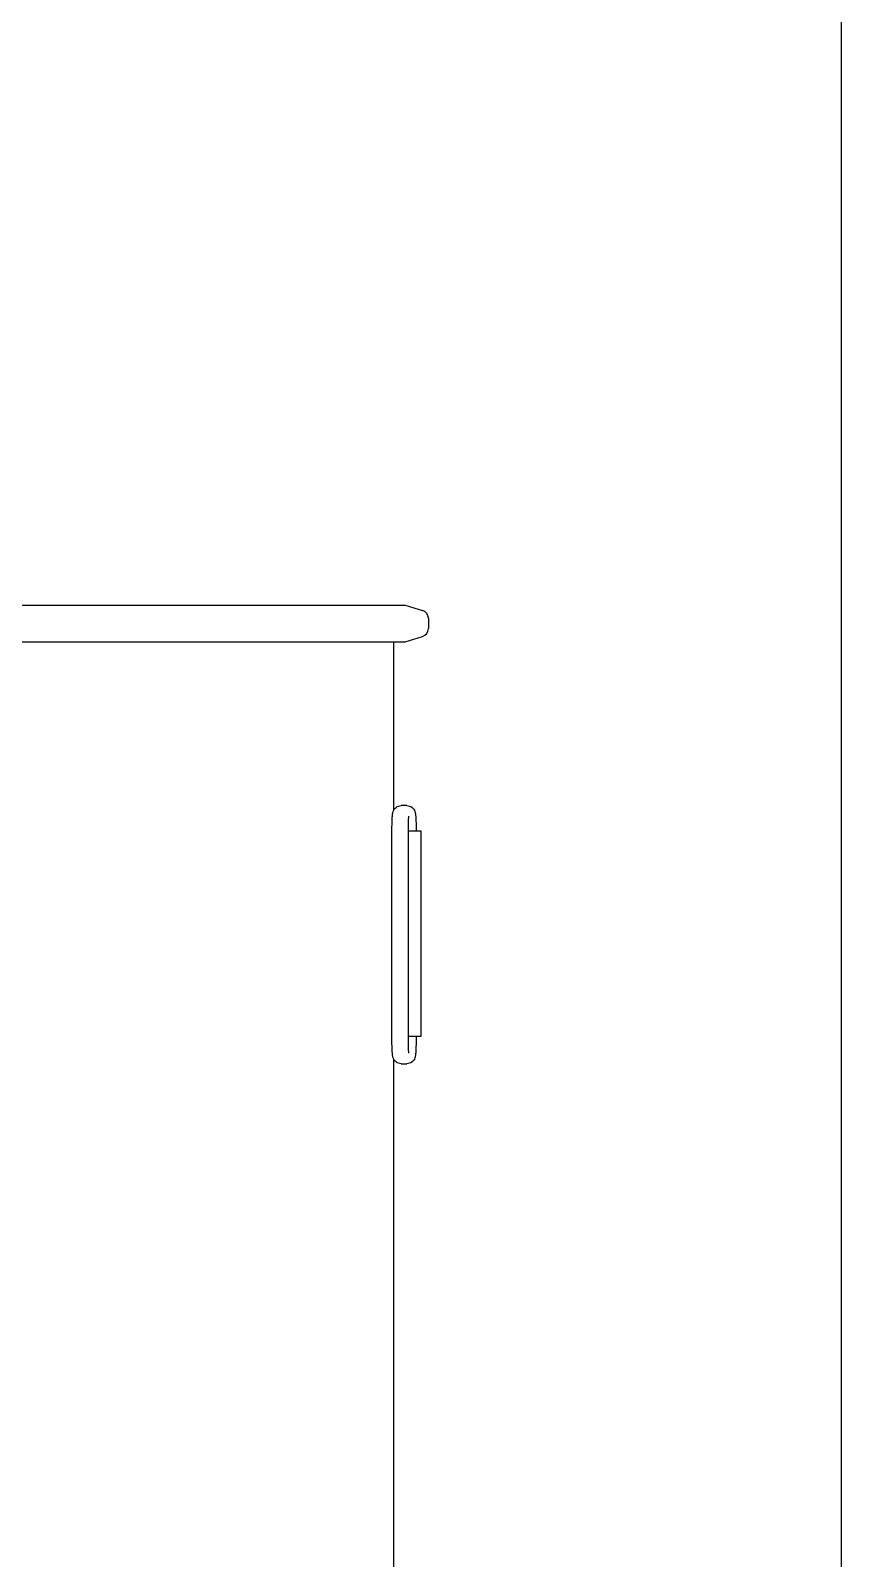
# Model space of a CAD drawing. Header units: millimetres. Extents: x 14017 to 18361, y 6223 to 10695.
# Drawn here: x 17966 to 18361, y 8561 to 9307 of the extents above; entities that cross this region are included whole.
import ezdxf

# ---------------------------------------------------------------- set-up
doc = ezdxf.new("R2010")
doc.units = ezdxf.units.MM
doc.header["$LTSCALE"] = 384.175
doc.layers.get('0').update_dxf_attribs({"linetype": 'CONTINUOUS'})

msp = doc.modelspace()

# ---------------------------------------------------------------- linework, layer by layer
for p, q in [((18361.37363, 6222.83341), (18361.37363, 10695.00949)), ((18142.73427, 8983.10811), (18142.73427, 8942.85206))]:
    msp.add_line(p, q)
at = {"linetype": 'Continuous'}
for p, q in [((17497.14953, 9026.30494), (18148.31901, 9026.30494)), ((18148.31901, 9026.30494), (18156.90376, 9023.68032)), ((18159.73427, 9019.8551), (18159.73427, 9014.81495)), ((18148.31901, 9008.36511), (18156.90376, 9010.98973)), ((17497.14953, 9008.36511), (18148.31901, 9008.36511)), ((18142.73427, 9008.36511), (18142.73427, 8983.10811)), ((18142.73427, 8942.85206), (18142.73427, 8926.04506)), ((18149.24419, 8928.43502), (18146.41788, 8928.43502)), ((18141.93681, 8814.43502), (18141.93681, 8916.43502)), ((18149.93681, 8814.43502), (18149.93681, 8916.43502)), ((18156.22526, 8915.93502), (18149.93681, 8915.93502)), ((18153.72526, 8916.43502), (18153.72526, 8915.93502)), ((18156.22526, 8815.93502), (18156.22526, 8915.93502)), ((18149.93681, 8815.93502), (18156.22526, 8815.93502)), ((18153.72526, 8815.93502), (18153.72526, 8814.43502)), ((18142.73427, 8804.82098), (18142.73427, 8326.04506)), ((18146.41788, 8802.43502), (18149.24419, 8802.43502))]:
    msp.add_line(p, q, dxfattribs=at)
for centre, start, end in [((18155.73427, 9019.8551), 0, 73), ((18155.73427, 9014.81495), 287, 0)]:
    msp.add_arc(centre, 4, start, end, dxfattribs=at)
for points, knots in [([(18142.08492, 8922.33198), (18142.11958, 8922.9082), (18142.2008, 8924.00318), (18142.50036, 8925.89938), (18143.80124, 8927.84465), (18145.54205, 8928.43502), (18146.41788, 8928.43502)], [0, 0, 0, 0, 0.207395088, 0.394904037, 0.685335144, 1, 1, 1, 1]), ([(18149.24419, 8928.43502), (18150.1203, 8928.43502), (18151.86145, 8927.84424), (18153.16178, 8925.89857), (18153.46133, 8924.00273), (18153.5425, 8922.90807), (18153.57714, 8922.33198)], [0, 0, 0, 0, 0.314771394, 0.60520433, 0.792650885, 1, 1, 1, 1]), ([(18141.93681, 8916.43502), (18141.93681, 8916.97311), (18141.9492, 8918.93939), (18141.99919, 8920.90623), (18142.08492, 8922.33198)], [0, 0, 0, 0, 0.273637309, 1, 1, 1, 1]), ([(18149.93681, 8916.43502), (18149.93681, 8916.93763), (18149.94827, 8918.74376), (18149.99225, 8920.55048), (18150.0705, 8921.85178)], [0, 0, 0, 0, 0.278260014, 1, 1, 1, 1]), ([(18150.0705, 8921.85178), (18150.08186, 8922.04069), (18150.10043, 8922.36021), (18150.15243, 8922.88303), (18150.15589, 8923.02843), (18150.2106, 8923.35564), (18150.20244, 8923.31552)], [0, 0, 0, 0, 0.386205276, 0.698291893, 0.916450765, 1, 1, 1, 1]), ([(18153.57714, 8922.33198), (18153.60287, 8921.90413), (18153.69665, 8919.93982), (18153.72526, 8917.97284), (18153.72526, 8916.43502)], [0, 0, 0, 0, 0.217968113, 1, 1, 1, 1]), ([(18142.08492, 8808.53807), (18142.0592, 8808.96591), (18141.96542, 8810.93023), (18141.93681, 8812.89721), (18141.93681, 8814.43502)], [0, 0, 0, 0, 0.217968113, 1, 1, 1, 1]), ([(18146.41788, 8802.43502), (18145.54176, 8802.43502), (18143.80062, 8803.02581), (18142.50028, 8804.97147), (18142.20074, 8806.86732), (18142.11957, 8807.96198), (18142.08492, 8808.53807)], [0, 0, 0, 0, 0.314771394, 0.60520433, 0.792650885, 1, 1, 1, 1]), ([(18153.57714, 8808.53807), (18153.54249, 8807.96185), (18153.46127, 8806.86687), (18153.16171, 8804.97067), (18151.86083, 8803.0254), (18150.12002, 8802.43502), (18149.24419, 8802.43502)], [0, 0, 0, 0, 0.207395088, 0.394904037, 0.685335144, 1, 1, 1, 1]), ([(18150.0705, 8809.01827), (18150.04768, 8809.39776), (18149.96234, 8811.20213), (18149.93681, 8813.00892), (18149.93681, 8814.43502)], [0, 0, 0, 0, 0.210472157, 1, 1, 1, 1]), ([(18150.20127, 8807.5606), (18150.20738, 8807.5311), (18150.15813, 8807.82451), (18150.15567, 8807.95664), (18150.1011, 8808.49567), (18150.08226, 8808.82269), (18150.0705, 8809.01827)], [0, 0, 0, 0, 0.061742354, 0.277986051, 0.598475855, 1, 1, 1, 1]), ([(18153.72526, 8814.43502), (18153.72526, 8813.89694), (18153.71286, 8811.93066), (18153.66288, 8809.96382), (18153.57714, 8808.53807)], [0, 0, 0, 0, 0.273637309, 1, 1, 1, 1])]:
    msp.add_open_spline(points, degree=3, knots=knots, dxfattribs=at)

doc.saveas('drawing.dxf')
